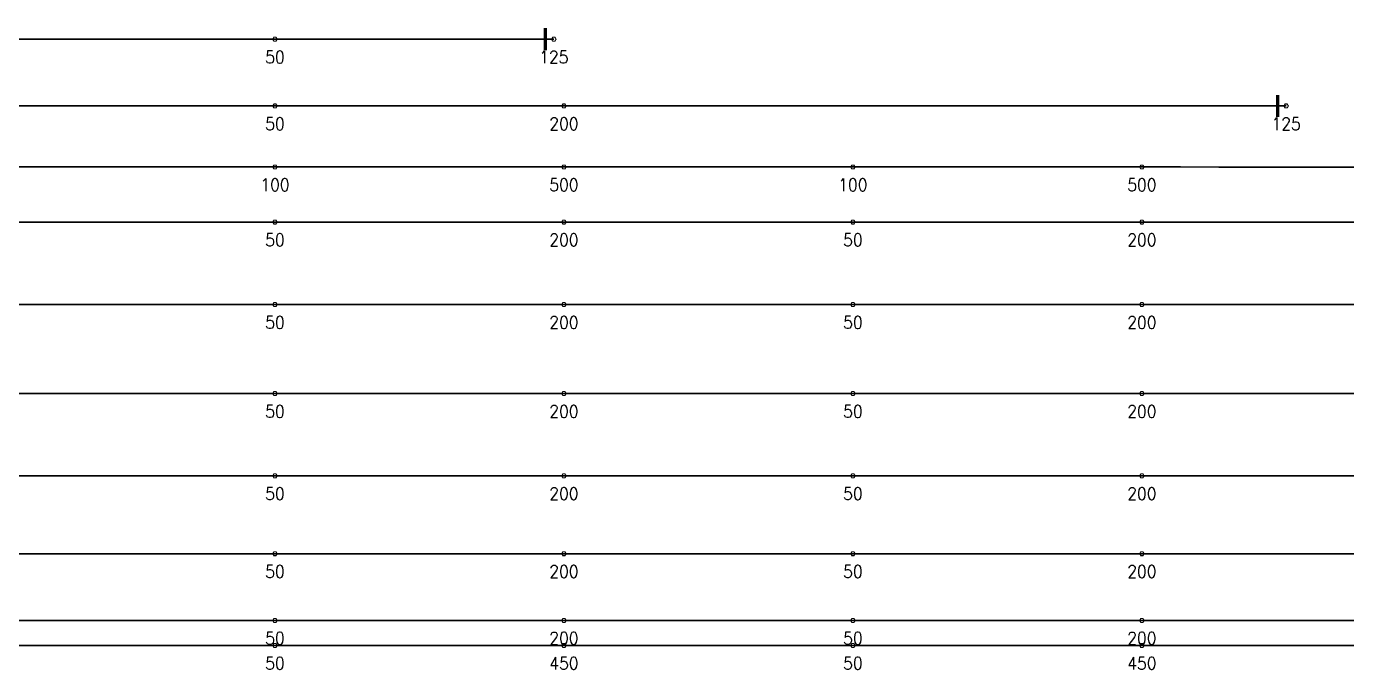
# Model space of a CAD drawing. Header units: millimetres. Extents: x 128150 to 589785, y -24154 to 43820.
# Drawn here: x 403777 to 427534, y 29217 to 40780 of the extents above; entities that cross this region are included whole.
import ezdxf

# ---------------------------------------------------------------- set-up
doc = ezdxf.new("R2010")
doc.units = ezdxf.units.MM
doc.layers.add('Current_plane_Column', color=7, linetype='Continuous', true_color=0x4b00ff)
doc.layers.add('NDC_S-TENDON', color=6, linetype='Continuous', lineweight=35)
doc.layers.add('NDC_S_ANNO', color=7, linetype='Continuous', lineweight=20)
doc.styles.get("Standard").update_dxf_attribs({"font": 'arial.ttf'})

# ---------------------------------------------------------------- blocks, each defined once
blk = doc.blocks.new('TDX')
at = {"layer": 'NDC_S-TENDON', "linetype": 'Continuous', "elevation": 63}
for points in [[(30518, 30850, 60, 60, 0), (30518, 31250, 60, 60, 0)], [(43695, 29650, 60, 60, 0), (43695, 30050, 60, 60, 0)]]:
    blk.add_lwpolyline(points, format="xyseb", dxfattribs=at)
at = {"layer": 'NDC_S-TENDON', "linetype": 'Continuous'}
for points, elevation in [([(25690, 31050, 20, 20, 0), (25670, 31085, 20, 20, 0), (25630, 31085, 20, 20, 0), (25610, 31050, 20, 20, 0), (25630, 31015, 20, 20, 0), (25670, 31015, 20, 20, 0)], 22), ([(25690, 31050, 20, 20, 0), (25670, 31085, 20, 20, 0), (25630, 31085, 20, 20, 0), (25610, 31050, 20, 20, 0), (25630, 31015, 20, 20, 0), (25670, 31015, 20, 20, 0)], 22), ([(30708, 31050, 20, 20, 0), (30688, 31085, 20, 20, 0), (30648, 31085, 20, 20, 0), (30628, 31050, 20, 20, 0), (30648, 31015, 20, 20, 0), (30688, 31015, 20, 20, 0)], 64), ([(30708, 31050, 20, 20, 0), (30688, 31085, 20, 20, 0), (30648, 31085, 20, 20, 0), (30628, 31050, 20, 20, 0), (30648, 31015, 20, 20, 0), (30688, 31015, 20, 20, 0)], 64), ([(25690, 29850, 20, 20, 0), (25670, 29885, 20, 20, 0), (25630, 29885, 20, 20, 0), (25610, 29850, 20, 20, 0), (25630, 29815, 20, 20, 0), (25670, 29815, 20, 20, 0)], 22), ([(25690, 29850, 20, 20, 0), (25670, 29885, 20, 20, 0), (25630, 29885, 20, 20, 0), (25610, 29850, 20, 20, 0), (25630, 29815, 20, 20, 0), (25670, 29815, 20, 20, 0)], 22), ([(30890, 29850, 20, 20, 0), (30870, 29885, 20, 20, 0), (30830, 29885, 20, 20, 0), (30810, 29850, 20, 20, 0), (30830, 29815, 20, 20, 0), (30870, 29815, 20, 20, 0)], 172), ([(30890, 29850, 20, 20, 0), (30870, 29885, 20, 20, 0), (30830, 29885, 20, 20, 0), (30810, 29850, 20, 20, 0), (30830, 29815, 20, 20, 0), (30870, 29815, 20, 20, 0)], 172), ([(30890, 29850, 20, 20, 0), (30870, 29885, 20, 20, 0), (30830, 29885, 20, 20, 0), (30810, 29850, 20, 20, 0), (30830, 29815, 20, 20, 0), (30870, 29815, 20, 20, 0)], 172), ([(30890, 29850, 20, 20, 0), (30870, 29885, 20, 20, 0), (30830, 29885, 20, 20, 0), (30810, 29850, 20, 20, 0), (30830, 29815, 20, 20, 0), (30870, 29815, 20, 20, 0)], 172), ([(43885, 29850, 20, 20, 0), (43865, 29885, 20, 20, 0), (43825, 29885, 20, 20, 0), (43805, 29850, 20, 20, 0), (43825, 29815, 20, 20, 0), (43865, 29815, 20, 20, 0)], 64), ([(43885, 29850, 20, 20, 0), (43865, 29885, 20, 20, 0), (43825, 29885, 20, 20, 0), (43805, 29850, 20, 20, 0), (43825, 29815, 20, 20, 0), (43865, 29815, 20, 20, 0)], 64), ([(25690, 28753, 20, 20, 0), (25670, 28787, 20, 20, 0), (25630, 28787, 20, 20, 0), (25610, 28753, 20, 20, 0), (25630, 28718, 20, 20, 0), (25670, 28718, 20, 20, 0)], 2500), ([(25690, 28753, 20, 20, 0), (25670, 28787, 20, 20, 0), (25630, 28787, 20, 20, 0), (25610, 28753, 20, 20, 0), (25630, 28718, 20, 20, 0), (25670, 28718, 20, 20, 0)], 2500), ([(30890, 28753, 20, 20, 0), (30870, 28787, 20, 20, 0), (30830, 28787, 20, 20, 0), (30810, 28753, 20, 20, 0), (30830, 28718, 20, 20, 0), (30870, 28718, 20, 20, 0)], 2900), ([(30890, 28753, 20, 20, 0), (30870, 28787, 20, 20, 0), (30830, 28787, 20, 20, 0), (30810, 28753, 20, 20, 0), (30830, 28718, 20, 20, 0), (30870, 28718, 20, 20, 0)], 2900), ([(30890, 28753, 20, 20, 0), (30870, 28787, 20, 20, 0), (30830, 28787, 20, 20, 0), (30810, 28753, 20, 20, 0), (30830, 28718, 20, 20, 0), (30870, 28718, 20, 20, 0)], 2900), ([(30890, 28753, 20, 20, 0), (30870, 28787, 20, 20, 0), (30830, 28787, 20, 20, 0), (30810, 28753, 20, 20, 0), (30830, 28718, 20, 20, 0), (30870, 28718, 20, 20, 0)], 2900), ([(36090, 28753, 20, 20, 0), (36070, 28787, 20, 20, 0), (36030, 28787, 20, 20, 0), (36010, 28753, 20, 20, 0), (36030, 28718, 20, 20, 0), (36070, 28718, 20, 20, 0)], 2500), ([(36090, 28753, 20, 20, 0), (36070, 28787, 20, 20, 0), (36030, 28787, 20, 20, 0), (36010, 28753, 20, 20, 0), (36030, 28718, 20, 20, 0), (36070, 28718, 20, 20, 0)], 2500), ([(41290, 28753, 20, 20, 0), (41270, 28787, 20, 20, 0), (41230, 28787, 20, 20, 0), (41210, 28753, 20, 20, 0), (41230, 28718, 20, 20, 0), (41270, 28718, 20, 20, 0)], 2900), ([(41290, 28753, 20, 20, 0), (41270, 28787, 20, 20, 0), (41230, 28787, 20, 20, 0), (41210, 28753, 20, 20, 0), (41230, 28718, 20, 20, 0), (41270, 28718, 20, 20, 0)], 2900), ([(41290, 28753, 20, 20, 0), (41270, 28787, 20, 20, 0), (41230, 28787, 20, 20, 0), (41210, 28753, 20, 20, 0), (41230, 28718, 20, 20, 0), (41270, 28718, 20, 20, 0)], 2900), ([(41290, 28753, 20, 20, 0), (41270, 28787, 20, 20, 0), (41230, 28787, 20, 20, 0), (41210, 28753, 20, 20, 0), (41230, 28718, 20, 20, 0), (41270, 28718, 20, 20, 0)], 2900), ([(25690, 27762, 20, 20, 0), (25670, 27797, 20, 20, 0), (25630, 27797, 20, 20, 0), (25610, 27762, 20, 20, 0), (25630, 27728, 20, 20, 0), (25670, 27728, 20, 20, 0)], 2800), ([(25690, 27762, 20, 20, 0), (25670, 27797, 20, 20, 0), (25630, 27797, 20, 20, 0), (25610, 27762, 20, 20, 0), (25630, 27728, 20, 20, 0), (25670, 27728, 20, 20, 0)], 2800), ([(30890, 27762, 20, 20, 0), (30870, 27797, 20, 20, 0), (30830, 27797, 20, 20, 0), (30810, 27762, 20, 20, 0), (30830, 27728, 20, 20, 0), (30870, 27728, 20, 20, 0)], 2950), ([(30890, 27762, 20, 20, 0), (30870, 27797, 20, 20, 0), (30830, 27797, 20, 20, 0), (30810, 27762, 20, 20, 0), (30830, 27728, 20, 20, 0), (30870, 27728, 20, 20, 0)], 2950), ([(30890, 27762, 20, 20, 0), (30870, 27797, 20, 20, 0), (30830, 27797, 20, 20, 0), (30810, 27762, 20, 20, 0), (30830, 27728, 20, 20, 0), (30870, 27728, 20, 20, 0)], 2950), ([(30890, 27762, 20, 20, 0), (30870, 27797, 20, 20, 0), (30830, 27797, 20, 20, 0), (30810, 27762, 20, 20, 0), (30830, 27728, 20, 20, 0), (30870, 27728, 20, 20, 0)], 2950), ([(36090, 27762, 20, 20, 0), (36070, 27797, 20, 20, 0), (36030, 27797, 20, 20, 0), (36010, 27762, 20, 20, 0), (36030, 27728, 20, 20, 0), (36070, 27728, 20, 20, 0)], 2800), ([(36090, 27762, 20, 20, 0), (36070, 27797, 20, 20, 0), (36030, 27797, 20, 20, 0), (36010, 27762, 20, 20, 0), (36030, 27728, 20, 20, 0), (36070, 27728, 20, 20, 0)], 2800), ([(41290, 27762, 20, 20, 0), (41270, 27797, 20, 20, 0), (41230, 27797, 20, 20, 0), (41210, 27762, 20, 20, 0), (41230, 27728, 20, 20, 0), (41270, 27728, 20, 20, 0)], 2950), ([(41290, 27762, 20, 20, 0), (41270, 27797, 20, 20, 0), (41230, 27797, 20, 20, 0), (41210, 27762, 20, 20, 0), (41230, 27728, 20, 20, 0), (41270, 27728, 20, 20, 0)], 2950), ([(41290, 27762, 20, 20, 0), (41270, 27797, 20, 20, 0), (41230, 27797, 20, 20, 0), (41210, 27762, 20, 20, 0), (41230, 27728, 20, 20, 0), (41270, 27728, 20, 20, 0)], 2950), ([(41290, 27762, 20, 20, 0), (41270, 27797, 20, 20, 0), (41230, 27797, 20, 20, 0), (41210, 27762, 20, 20, 0), (41230, 27728, 20, 20, 0), (41270, 27728, 20, 20, 0)], 2950), ([(25690, 26280, 20, 20, 0), (25670, 26315, 20, 20, 0), (25630, 26315, 20, 20, 0), (25610, 26280, 20, 20, 0), (25630, 26245, 20, 20, 0), (25670, 26245, 20, 20, 0)], 2800), ([(25690, 26280, 20, 20, 0), (25670, 26315, 20, 20, 0), (25630, 26315, 20, 20, 0), (25610, 26280, 20, 20, 0), (25630, 26245, 20, 20, 0), (25670, 26245, 20, 20, 0)], 2800), ([(30890, 26280, 20, 20, 0), (30870, 26315, 20, 20, 0), (30830, 26315, 20, 20, 0), (30810, 26280, 20, 20, 0), (30830, 26245, 20, 20, 0), (30870, 26245, 20, 20, 0)], 2950), ([(30890, 26280, 20, 20, 0), (30870, 26315, 20, 20, 0), (30830, 26315, 20, 20, 0), (30810, 26280, 20, 20, 0), (30830, 26245, 20, 20, 0), (30870, 26245, 20, 20, 0)], 2950), ([(30890, 26280, 20, 20, 0), (30870, 26315, 20, 20, 0), (30830, 26315, 20, 20, 0), (30810, 26280, 20, 20, 0), (30830, 26245, 20, 20, 0), (30870, 26245, 20, 20, 0)], 2950), ([(30890, 26280, 20, 20, 0), (30870, 26315, 20, 20, 0), (30830, 26315, 20, 20, 0), (30810, 26280, 20, 20, 0), (30830, 26245, 20, 20, 0), (30870, 26245, 20, 20, 0)], 2950), ([(36090, 26280, 20, 20, 0), (36070, 26315, 20, 20, 0), (36030, 26315, 20, 20, 0), (36010, 26280, 20, 20, 0), (36030, 26245, 20, 20, 0), (36070, 26245, 20, 20, 0)], 2800), ([(36090, 26280, 20, 20, 0), (36070, 26315, 20, 20, 0), (36030, 26315, 20, 20, 0), (36010, 26280, 20, 20, 0), (36030, 26245, 20, 20, 0), (36070, 26245, 20, 20, 0)], 2800), ([(41290, 26280, 20, 20, 0), (41270, 26315, 20, 20, 0), (41230, 26315, 20, 20, 0), (41210, 26280, 20, 20, 0), (41230, 26245, 20, 20, 0), (41270, 26245, 20, 20, 0)], 2950), ([(41290, 26280, 20, 20, 0), (41270, 26315, 20, 20, 0), (41230, 26315, 20, 20, 0), (41210, 26280, 20, 20, 0), (41230, 26245, 20, 20, 0), (41270, 26245, 20, 20, 0)], 2950), ([(41290, 26280, 20, 20, 0), (41270, 26315, 20, 20, 0), (41230, 26315, 20, 20, 0), (41210, 26280, 20, 20, 0), (41230, 26245, 20, 20, 0), (41270, 26245, 20, 20, 0)], 2950), ([(41290, 26280, 20, 20, 0), (41270, 26315, 20, 20, 0), (41230, 26315, 20, 20, 0), (41210, 26280, 20, 20, 0), (41230, 26245, 20, 20, 0), (41270, 26245, 20, 20, 0)], 2950), ([(25690, 24680, 20, 20, 0), (25670, 24715, 20, 20, 0), (25630, 24715, 20, 20, 0), (25610, 24680, 20, 20, 0), (25630, 24645, 20, 20, 0), (25670, 24645, 20, 20, 0)], 2800), ([(25690, 24680, 20, 20, 0), (25670, 24715, 20, 20, 0), (25630, 24715, 20, 20, 0), (25610, 24680, 20, 20, 0), (25630, 24645, 20, 20, 0), (25670, 24645, 20, 20, 0)], 2800), ([(30890, 24680, 20, 20, 0), (30870, 24715, 20, 20, 0), (30830, 24715, 20, 20, 0), (30810, 24680, 20, 20, 0), (30830, 24645, 20, 20, 0), (30870, 24645, 20, 20, 0)], 2950), ([(30890, 24680, 20, 20, 0), (30870, 24715, 20, 20, 0), (30830, 24715, 20, 20, 0), (30810, 24680, 20, 20, 0), (30830, 24645, 20, 20, 0), (30870, 24645, 20, 20, 0)], 2950), ([(30890, 24680, 20, 20, 0), (30870, 24715, 20, 20, 0), (30830, 24715, 20, 20, 0), (30810, 24680, 20, 20, 0), (30830, 24645, 20, 20, 0), (30870, 24645, 20, 20, 0)], 2950), ([(30890, 24680, 20, 20, 0), (30870, 24715, 20, 20, 0), (30830, 24715, 20, 20, 0), (30810, 24680, 20, 20, 0), (30830, 24645, 20, 20, 0), (30870, 24645, 20, 20, 0)], 2950), ([(36090, 24680, 20, 20, 0), (36070, 24715, 20, 20, 0), (36030, 24715, 20, 20, 0), (36010, 24680, 20, 20, 0), (36030, 24645, 20, 20, 0), (36070, 24645, 20, 20, 0)], 2800), ([(36090, 24680, 20, 20, 0), (36070, 24715, 20, 20, 0), (36030, 24715, 20, 20, 0), (36010, 24680, 20, 20, 0), (36030, 24645, 20, 20, 0), (36070, 24645, 20, 20, 0)], 2800), ([(41290, 24680, 20, 20, 0), (41270, 24715, 20, 20, 0), (41230, 24715, 20, 20, 0), (41210, 24680, 20, 20, 0), (41230, 24645, 20, 20, 0), (41270, 24645, 20, 20, 0)], 2950), ([(41290, 24680, 20, 20, 0), (41270, 24715, 20, 20, 0), (41230, 24715, 20, 20, 0), (41210, 24680, 20, 20, 0), (41230, 24645, 20, 20, 0), (41270, 24645, 20, 20, 0)], 2950), ([(41290, 24680, 20, 20, 0), (41270, 24715, 20, 20, 0), (41230, 24715, 20, 20, 0), (41210, 24680, 20, 20, 0), (41230, 24645, 20, 20, 0), (41270, 24645, 20, 20, 0)], 2950), ([(41290, 24680, 20, 20, 0), (41270, 24715, 20, 20, 0), (41230, 24715, 20, 20, 0), (41210, 24680, 20, 20, 0), (41230, 24645, 20, 20, 0), (41270, 24645, 20, 20, 0)], 2950), ([(25690, 23200, 20, 20, 0), (25670, 23235, 20, 20, 0), (25630, 23235, 20, 20, 0), (25610, 23200, 20, 20, 0), (25630, 23165, 20, 20, 0), (25670, 23165, 20, 20, 0)], 2800), ([(25690, 23200, 20, 20, 0), (25670, 23235, 20, 20, 0), (25630, 23235, 20, 20, 0), (25610, 23200, 20, 20, 0), (25630, 23165, 20, 20, 0), (25670, 23165, 20, 20, 0)], 2800), ([(30890, 23200, 20, 20, 0), (30870, 23235, 20, 20, 0), (30830, 23235, 20, 20, 0), (30810, 23200, 20, 20, 0), (30830, 23165, 20, 20, 0), (30870, 23165, 20, 20, 0)], 2950), ([(30890, 23200, 20, 20, 0), (30870, 23235, 20, 20, 0), (30830, 23235, 20, 20, 0), (30810, 23200, 20, 20, 0), (30830, 23165, 20, 20, 0), (30870, 23165, 20, 20, 0)], 2950), ([(30890, 23200, 20, 20, 0), (30870, 23235, 20, 20, 0), (30830, 23235, 20, 20, 0), (30810, 23200, 20, 20, 0), (30830, 23165, 20, 20, 0), (30870, 23165, 20, 20, 0)], 2950), ([(30890, 23200, 20, 20, 0), (30870, 23235, 20, 20, 0), (30830, 23235, 20, 20, 0), (30810, 23200, 20, 20, 0), (30830, 23165, 20, 20, 0), (30870, 23165, 20, 20, 0)], 2950), ([(36090, 23200, 20, 20, 0), (36070, 23235, 20, 20, 0), (36030, 23235, 20, 20, 0), (36010, 23200, 20, 20, 0), (36030, 23165, 20, 20, 0), (36070, 23165, 20, 20, 0)], 2800), ([(36090, 23200, 20, 20, 0), (36070, 23235, 20, 20, 0), (36030, 23235, 20, 20, 0), (36010, 23200, 20, 20, 0), (36030, 23165, 20, 20, 0), (36070, 23165, 20, 20, 0)], 2800), ([(41290, 23200, 20, 20, 0), (41270, 23235, 20, 20, 0), (41230, 23235, 20, 20, 0), (41210, 23200, 20, 20, 0), (41230, 23165, 20, 20, 0), (41270, 23165, 20, 20, 0)], 2950), ([(41290, 23200, 20, 20, 0), (41270, 23235, 20, 20, 0), (41230, 23235, 20, 20, 0), (41210, 23200, 20, 20, 0), (41230, 23165, 20, 20, 0), (41270, 23165, 20, 20, 0)], 2950), ([(41290, 23200, 20, 20, 0), (41270, 23235, 20, 20, 0), (41230, 23235, 20, 20, 0), (41210, 23200, 20, 20, 0), (41230, 23165, 20, 20, 0), (41270, 23165, 20, 20, 0)], 2950), ([(41290, 23200, 20, 20, 0), (41270, 23235, 20, 20, 0), (41230, 23235, 20, 20, 0), (41210, 23200, 20, 20, 0), (41230, 23165, 20, 20, 0), (41270, 23165, 20, 20, 0)], 2950), ([(25690, 21800, 20, 20, 0), (25670, 21835, 20, 20, 0), (25630, 21835, 20, 20, 0), (25610, 21800, 20, 20, 0), (25630, 21765, 20, 20, 0), (25670, 21765, 20, 20, 0)], 2800), ([(25690, 21800, 20, 20, 0), (25670, 21835, 20, 20, 0), (25630, 21835, 20, 20, 0), (25610, 21800, 20, 20, 0), (25630, 21765, 20, 20, 0), (25670, 21765, 20, 20, 0)], 2800), ([(30890, 21800, 20, 20, 0), (30870, 21835, 20, 20, 0), (30830, 21835, 20, 20, 0), (30810, 21800, 20, 20, 0), (30830, 21765, 20, 20, 0), (30870, 21765, 20, 20, 0)], 2950), ([(30890, 21800, 20, 20, 0), (30870, 21835, 20, 20, 0), (30830, 21835, 20, 20, 0), (30810, 21800, 20, 20, 0), (30830, 21765, 20, 20, 0), (30870, 21765, 20, 20, 0)], 2950), ([(30890, 21800, 20, 20, 0), (30870, 21835, 20, 20, 0), (30830, 21835, 20, 20, 0), (30810, 21800, 20, 20, 0), (30830, 21765, 20, 20, 0), (30870, 21765, 20, 20, 0)], 2950), ([(30890, 21800, 20, 20, 0), (30870, 21835, 20, 20, 0), (30830, 21835, 20, 20, 0), (30810, 21800, 20, 20, 0), (30830, 21765, 20, 20, 0), (30870, 21765, 20, 20, 0)], 2950), ([(36090, 21800, 20, 20, 0), (36070, 21835, 20, 20, 0), (36030, 21835, 20, 20, 0), (36010, 21800, 20, 20, 0), (36030, 21765, 20, 20, 0), (36070, 21765, 20, 20, 0)], 2800), ([(36090, 21800, 20, 20, 0), (36070, 21835, 20, 20, 0), (36030, 21835, 20, 20, 0), (36010, 21800, 20, 20, 0), (36030, 21765, 20, 20, 0), (36070, 21765, 20, 20, 0)], 2800), ([(41290, 21800, 20, 20, 0), (41270, 21835, 20, 20, 0), (41230, 21835, 20, 20, 0), (41210, 21800, 20, 20, 0), (41230, 21765, 20, 20, 0), (41270, 21765, 20, 20, 0)], 2950), ([(41290, 21800, 20, 20, 0), (41270, 21835, 20, 20, 0), (41230, 21835, 20, 20, 0), (41210, 21800, 20, 20, 0), (41230, 21765, 20, 20, 0), (41270, 21765, 20, 20, 0)], 2950), ([(41290, 21800, 20, 20, 0), (41270, 21835, 20, 20, 0), (41230, 21835, 20, 20, 0), (41210, 21800, 20, 20, 0), (41230, 21765, 20, 20, 0), (41270, 21765, 20, 20, 0)], 2950), ([(41290, 21800, 20, 20, 0), (41270, 21835, 20, 20, 0), (41230, 21835, 20, 20, 0), (41210, 21800, 20, 20, 0), (41230, 21765, 20, 20, 0), (41270, 21765, 20, 20, 0)], 2950), ([(25690, 20600, 20, 20, 0), (25670, 20635, 20, 20, 0), (25630, 20635, 20, 20, 0), (25610, 20600, 20, 20, 0), (25630, 20565, 20, 20, 0), (25670, 20565, 20, 20, 0)], 2800), ([(25690, 20600, 20, 20, 0), (25670, 20635, 20, 20, 0), (25630, 20635, 20, 20, 0), (25610, 20600, 20, 20, 0), (25630, 20565, 20, 20, 0), (25670, 20565, 20, 20, 0)], 2800), ([(30890, 20600, 20, 20, 0), (30870, 20635, 20, 20, 0), (30830, 20635, 20, 20, 0), (30810, 20600, 20, 20, 0), (30830, 20565, 20, 20, 0), (30870, 20565, 20, 20, 0)], 2950), ([(30890, 20600, 20, 20, 0), (30870, 20635, 20, 20, 0), (30830, 20635, 20, 20, 0), (30810, 20600, 20, 20, 0), (30830, 20565, 20, 20, 0), (30870, 20565, 20, 20, 0)], 2950), ([(30890, 20600, 20, 20, 0), (30870, 20635, 20, 20, 0), (30830, 20635, 20, 20, 0), (30810, 20600, 20, 20, 0), (30830, 20565, 20, 20, 0), (30870, 20565, 20, 20, 0)], 2950), ([(30890, 20600, 20, 20, 0), (30870, 20635, 20, 20, 0), (30830, 20635, 20, 20, 0), (30810, 20600, 20, 20, 0), (30830, 20565, 20, 20, 0), (30870, 20565, 20, 20, 0)], 2950), ([(36090, 20600, 20, 20, 0), (36070, 20635, 20, 20, 0), (36030, 20635, 20, 20, 0), (36010, 20600, 20, 20, 0), (36030, 20565, 20, 20, 0), (36070, 20565, 20, 20, 0)], 2800), ([(36090, 20600, 20, 20, 0), (36070, 20635, 20, 20, 0), (36030, 20635, 20, 20, 0), (36010, 20600, 20, 20, 0), (36030, 20565, 20, 20, 0), (36070, 20565, 20, 20, 0)], 2800), ([(41290, 20600, 20, 20, 0), (41270, 20635, 20, 20, 0), (41230, 20635, 20, 20, 0), (41210, 20600, 20, 20, 0), (41230, 20565, 20, 20, 0), (41270, 20565, 20, 20, 0)], 2950), ([(41290, 20600, 20, 20, 0), (41270, 20635, 20, 20, 0), (41230, 20635, 20, 20, 0), (41210, 20600, 20, 20, 0), (41230, 20565, 20, 20, 0), (41270, 20565, 20, 20, 0)], 2950), ([(41290, 20600, 20, 20, 0), (41270, 20635, 20, 20, 0), (41230, 20635, 20, 20, 0), (41210, 20600, 20, 20, 0), (41230, 20565, 20, 20, 0), (41270, 20565, 20, 20, 0)], 2950), ([(41290, 20600, 20, 20, 0), (41270, 20635, 20, 20, 0), (41230, 20635, 20, 20, 0), (41210, 20600, 20, 20, 0), (41230, 20565, 20, 20, 0), (41270, 20565, 20, 20, 0)], 2950), ([(25690, 20150, 20, 20, 0), (25670, 20185, 20, 20, 0), (25630, 20185, 20, 20, 0), (25610, 20150, 20, 20, 0), (25630, 20115, 20, 20, 0), (25670, 20115, 20, 20, 0)], 2550), ([(25690, 20150, 20, 20, 0), (25670, 20185, 20, 20, 0), (25630, 20185, 20, 20, 0), (25610, 20150, 20, 20, 0), (25630, 20115, 20, 20, 0), (25670, 20115, 20, 20, 0)], 2550), ([(30890, 20150, 20, 20, 0), (30870, 20185, 20, 20, 0), (30830, 20185, 20, 20, 0), (30810, 20150, 20, 20, 0), (30830, 20115, 20, 20, 0), (30870, 20115, 20, 20, 0)], 2950), ([(30890, 20150, 20, 20, 0), (30870, 20185, 20, 20, 0), (30830, 20185, 20, 20, 0), (30810, 20150, 20, 20, 0), (30830, 20115, 20, 20, 0), (30870, 20115, 20, 20, 0)], 2950), ([(30890, 20150, 20, 20, 0), (30870, 20185, 20, 20, 0), (30830, 20185, 20, 20, 0), (30810, 20150, 20, 20, 0), (30830, 20115, 20, 20, 0), (30870, 20115, 20, 20, 0)], 2950), ([(30890, 20150, 20, 20, 0), (30870, 20185, 20, 20, 0), (30830, 20185, 20, 20, 0), (30810, 20150, 20, 20, 0), (30830, 20115, 20, 20, 0), (30870, 20115, 20, 20, 0)], 2950), ([(36090, 20150, 20, 20, 0), (36070, 20185, 20, 20, 0), (36030, 20185, 20, 20, 0), (36010, 20150, 20, 20, 0), (36030, 20115, 20, 20, 0), (36070, 20115, 20, 20, 0)], 2550), ([(36090, 20150, 20, 20, 0), (36070, 20185, 20, 20, 0), (36030, 20185, 20, 20, 0), (36010, 20150, 20, 20, 0), (36030, 20115, 20, 20, 0), (36070, 20115, 20, 20, 0)], 2550), ([(41290, 20150, 20, 20, 0), (41270, 20185, 20, 20, 0), (41230, 20185, 20, 20, 0), (41210, 20150, 20, 20, 0), (41230, 20115, 20, 20, 0), (41270, 20115, 20, 20, 0)], 2950), ([(41290, 20150, 20, 20, 0), (41270, 20185, 20, 20, 0), (41230, 20185, 20, 20, 0), (41210, 20150, 20, 20, 0), (41230, 20115, 20, 20, 0), (41270, 20115, 20, 20, 0)], 2950), ([(41290, 20150, 20, 20, 0), (41270, 20185, 20, 20, 0), (41230, 20185, 20, 20, 0), (41210, 20150, 20, 20, 0), (41230, 20115, 20, 20, 0), (41270, 20115, 20, 20, 0)], 2950), ([(41290, 20150, 20, 20, 0), (41270, 20185, 20, 20, 0), (41230, 20185, 20, 20, 0), (41210, 20150, 20, 20, 0), (41230, 20115, 20, 20, 0), (41270, 20115, 20, 20, 0)], 2950)]:
    blk.add_lwpolyline(points, format="xyseb", close=True, dxfattribs=dict(at, elevation=elevation))
for points in [[(-1962, 31050, -10145), (622, 31050, 60), (1424, 31050, 50), (2226, 31050, 34), (3128, 31050, 14), (4031, 31050, 0), (4933, 31050, -8), (5835, 31050, -11), (6737, 31050, -8), (7640, 31050, 0), (8542, 31050, 14), (9444, 31050, 34), (10246, 31050, 50), (11048, 31050, 60), (30668, 31050, 63)], [(-2200, 29850, -9939), (622, 29850, 60), (1424, 29850, 50), (2226, 29850, 34), (3128, 29850, 14), (4031, 29850, 0), (4933, 29850, -8), (5835, 29850, -11), (6737, 29850, -8), (7640, 29850, 0), (8542, 29850, 14), (9444, 29850, 34), (10246, 29850, 50), (11048, 29850, 60), (43845, 29850, 63)], [(20450, 28753, 2900), (21143, 28753, 2882), (21837, 28753, 2829), (22530, 28753, 2740), (23570, 28753, 2607), (24610, 28753, 2527), (25650, 28753, 2500), (26690, 28753, 2527), (27730, 28753, 2607), (28770, 28753, 2740), (29463, 28753, 2829), (30157, 28753, 2882), (30850, 28753, 2900)], [(30850, 28753, 2900), (31543, 28753, 2882), (32237, 28753, 2829), (32930, 28753, 2740), (33710, 28753, 2635), (34490, 28753, 2560), (35270, 28753, 2515), (36050, 28753, 2500), (36830, 28753, 2515), (37610, 28753, 2560), (38390, 28753, 2635), (39170, 28753, 2740), (39863, 28753, 2829), (40557, 28753, 2882), (41250, 28753, 2900)], [(41250, 28753, 2900), (41943, 28753, 2882), (42637, 28752, 2829), (43330, 28752, 2740), (44370, 28752, 2607), (45410, 28752, 2527), (46450, 28751, 2500), (47490, 28751, 2527), (48530, 28751, 2607), (49570, 28751, 2740), (50263, 28750, 2829), (50957, 28750, 2882), (51650, 28750, 2900)], [(20450, 27762, 2950), (21143, 27762, 2943), (21837, 27762, 2923), (22530, 27762, 2890), (23570, 27762, 2840), (24610, 27762, 2810), (25650, 27762, 2800), (26690, 27762, 2810), (27730, 27762, 2840), (28770, 27762, 2890), (29463, 27762, 2923), (30157, 27762, 2943), (30850, 27762, 2950)], [(30850, 27762, 2950), (31543, 27762, 2943), (32237, 27762, 2923), (32930, 27762, 2890), (33710, 27762, 2851), (34490, 27762, 2822), (35270, 27762, 2806), (36050, 27762, 2800), (36830, 27762, 2806), (37610, 27762, 2822), (38390, 27762, 2851), (39170, 27762, 2890), (39863, 27762, 2923), (40557, 27762, 2943), (41250, 27762, 2950)], [(41250, 27762, 2950), (41943, 27762, 2943), (42637, 27762, 2923), (43330, 27762, 2890), (44370, 27761, 2840), (45410, 27761, 2810), (46450, 27761, 2800), (47490, 27761, 2810), (48530, 27760, 2840), (49570, 27760, 2890), (50263, 27760, 2923), (50957, 27760, 2943), (51650, 27760, 2950)], [(20450, 26280, 2950), (21143, 26280, 2943), (21837, 26280, 2923), (22530, 26280, 2890), (23570, 26280, 2840), (24610, 26280, 2810), (25650, 26280, 2800), (26690, 26280, 2810), (27730, 26280, 2840), (28770, 26280, 2890), (29463, 26280, 2923), (30157, 26280, 2943), (30850, 26280, 2950)], [(30850, 26280, 2950), (31543, 26280, 2943), (32237, 26280, 2923), (32930, 26280, 2890), (33710, 26280, 2851), (34490, 26280, 2822), (35270, 26280, 2806), (36050, 26280, 2800), (36830, 26280, 2806), (37610, 26280, 2822), (38390, 26280, 2851), (39170, 26280, 2890), (39863, 26280, 2923), (40557, 26280, 2943), (41250, 26280, 2950)], [(41250, 26280, 2950), (41943, 26280, 2943), (42637, 26280, 2923), (43330, 26280, 2890), (44110, 26280, 2851), (44890, 26280, 2822), (45670, 26280, 2806), (46450, 26280, 2800), (47230, 26280, 2806), (48010, 26280, 2822), (48790, 26280, 2851), (49570, 26280, 2890), (50263, 26280, 2923), (50957, 26280, 2943), (51650, 26280, 2950)], [(20450, 24680, 2950), (21143, 24680, 2943), (21837, 24680, 2923), (22530, 24680, 2890), (23570, 24680, 2840), (24610, 24680, 2810), (25650, 24680, 2800), (26690, 24680, 2810), (27730, 24680, 2840), (28770, 24680, 2890), (29463, 24680, 2923), (30157, 24680, 2943), (30850, 24680, 2950)], [(30850, 24680, 2950), (31543, 24680, 2943), (32237, 24680, 2923), (32930, 24680, 2890), (33710, 24680, 2851), (34490, 24680, 2822), (35270, 24680, 2806), (36050, 24680, 2800), (36830, 24680, 2806), (37610, 24680, 2822), (38390, 24680, 2851), (39170, 24680, 2890), (39863, 24680, 2923), (40557, 24680, 2943), (41250, 24680, 2950)], [(41250, 24680, 2950), (41943, 24680, 2943), (42637, 24680, 2923), (43330, 24680, 2890), (44110, 24680, 2851), (44890, 24680, 2822), (45670, 24680, 2806), (46450, 24680, 2800), (47230, 24680, 2806), (48010, 24680, 2822), (48790, 24680, 2851), (49570, 24680, 2890), (50263, 24680, 2923), (50957, 24680, 2943), (51650, 24680, 2950)], [(20450, 23200, 2950), (21143, 23200, 2943), (21837, 23200, 2923), (22530, 23200, 2890), (23570, 23200, 2840), (24610, 23200, 2810), (25650, 23200, 2800), (26690, 23200, 2810), (27730, 23200, 2840), (28770, 23200, 2890), (29463, 23200, 2923), (30157, 23200, 2943), (30850, 23200, 2950)], [(30850, 23200, 2950), (31543, 23200, 2943), (32237, 23200, 2923), (32930, 23200, 2890), (33710, 23200, 2851), (34490, 23200, 2822), (35270, 23200, 2806), (36050, 23200, 2800), (36830, 23200, 2806), (37610, 23200, 2822), (38390, 23200, 2851), (39170, 23200, 2890), (39863, 23200, 2923), (40557, 23200, 2943), (41250, 23200, 2950)], [(41250, 23200, 2950), (41943, 23200, 2943), (42637, 23200, 2923), (43330, 23200, 2890), (44110, 23200, 2851), (44890, 23200, 2822), (45670, 23200, 2806), (46450, 23200, 2800), (47230, 23200, 2806), (48010, 23200, 2822), (48790, 23200, 2851), (49570, 23200, 2890), (50263, 23200, 2923), (50957, 23200, 2943), (51650, 23200, 2950)], [(20450, 21800, 2950), (21143, 21800, 2943), (21837, 21800, 2923), (22530, 21800, 2890), (23570, 21800, 2840), (24610, 21800, 2810), (25650, 21800, 2800), (26690, 21800, 2810), (27730, 21800, 2840), (28770, 21800, 2890), (29463, 21800, 2923), (30157, 21800, 2943), (30850, 21800, 2950)], [(30850, 21800, 2950), (31543, 21800, 2943), (32237, 21800, 2923), (32930, 21800, 2890), (33710, 21800, 2851), (34490, 21800, 2822), (35270, 21800, 2806), (36050, 21800, 2800), (36830, 21800, 2806), (37610, 21800, 2822), (38390, 21800, 2851), (39170, 21800, 2890), (39863, 21800, 2923), (40557, 21800, 2943), (41250, 21800, 2950)], [(41250, 21800, 2950), (41943, 21800, 2943), (42637, 21800, 2923), (43330, 21800, 2890), (44110, 21800, 2851), (44890, 21800, 2822), (45670, 21800, 2806), (46450, 21800, 2800), (47230, 21800, 2806), (48010, 21800, 2822), (48790, 21800, 2851), (49570, 21800, 2890), (50263, 21800, 2923), (50957, 21800, 2943), (51650, 21800, 2950)], [(20450, 20600, 2950), (21143, 20600, 2943), (21837, 20600, 2923), (22530, 20600, 2890), (23570, 20600, 2840), (24610, 20600, 2810), (25650, 20600, 2800), (26690, 20600, 2810), (27730, 20600, 2840), (28770, 20600, 2890), (29463, 20600, 2923), (30157, 20600, 2943), (30850, 20600, 2950)], [(30850, 20600, 2950), (31543, 20600, 2943), (32237, 20600, 2923), (32930, 20600, 2890), (33710, 20600, 2851), (34490, 20600, 2822), (35270, 20600, 2806), (36050, 20600, 2800), (36830, 20600, 2806), (37610, 20600, 2822), (38390, 20600, 2851), (39170, 20600, 2890), (39863, 20600, 2923), (40557, 20600, 2943), (41250, 20600, 2950)], [(41250, 20600, 2950), (41943, 20600, 2943), (42637, 20600, 2923), (43330, 20600, 2890), (44110, 20600, 2851), (44890, 20600, 2822), (45670, 20600, 2806), (46450, 20600, 2800), (47230, 20600, 2806), (48010, 20600, 2822), (48790, 20600, 2851), (49570, 20600, 2890), (50263, 20600, 2923), (50957, 20600, 2943), (51650, 20600, 2950)], [(20450, 20150, 2950), (21143, 20150, 2932), (21837, 20150, 2879), (22530, 20150, 2790), (23570, 20150, 2657), (24610, 20150, 2577), (25650, 20150, 2550), (26690, 20150, 2577), (27730, 20150, 2657), (28770, 20150, 2790), (29463, 20150, 2879), (30157, 20150, 2932), (30850, 20150, 2950)], [(30850, 20150, 2950), (31543, 20150, 2932), (32237, 20150, 2879), (32930, 20150, 2790), (33710, 20150, 2685), (34490, 20150, 2610), (35270, 20150, 2565), (36050, 20150, 2550), (36830, 20150, 2565), (37610, 20150, 2610), (38390, 20150, 2685), (39170, 20150, 2790), (39863, 20150, 2879), (40557, 20150, 2932), (41250, 20150, 2950)], [(41250, 20150, 2950), (41943, 20150, 2932), (42637, 20150, 2879), (43330, 20150, 2790), (44110, 20150, 2685), (44890, 20150, 2610), (45670, 20150, 2565), (46450, 20150, 2550), (47230, 20150, 2565), (48010, 20150, 2610), (48790, 20150, 2685), (49570, 20150, 2790), (50263, 20150, 2879), (50957, 20150, 2932), (51650, 20150, 2950)]]:
    blk.add_polyline3d(points, dxfattribs=at)
at = {"layer": 'NDC_S_ANNO', "linetype": 'Continuous', "char_height": 225, "attachment_point": 5, "line_spacing_factor": 0.75}
for s, insert in [('\\FSTANDARD.shx;50', (25650, 30730, 22)), ('\\FSTANDARD.shx;125', (30668, 30730, 63)), ('\\FSTANDARD.shx;50', (25650, 29530, 22)), ('\\FSTANDARD.shx;200', (30850, 29530, 172)), ('\\FSTANDARD.shx;125', (43845, 29530, 63)), ('\\FSTANDARD.shx;100', (25650, 28433, 2500)), ('\\FSTANDARD.shx;500', (30850, 28433, 2900)), ('\\FSTANDARD.shx;100', (36050, 28433, 2500)), ('\\FSTANDARD.shx;50', (25650, 27442, 2800)), ('\\FSTANDARD.shx;200', (30850, 27442, 2950)), ('\\FSTANDARD.shx;50', (36050, 27442, 2800)), ('\\FSTANDARD.shx;50', (25650, 25960, 2800)), ('\\FSTANDARD.shx;200', (30850, 25960, 2950)), ('\\FSTANDARD.shx;50', (36050, 25960, 2800)), ('\\FSTANDARD.shx;200', (41250, 25960, 2950)), ('\\FSTANDARD.shx;50', (25650, 24360, 2800)), ('\\FSTANDARD.shx;200', (30850, 24360, 2950)), ('\\FSTANDARD.shx;50', (36050, 24360, 2800)), ('\\FSTANDARD.shx;200', (41250, 24360, 2950)), ('\\FSTANDARD.shx;50', (25650, 22880, 2800)), ('\\FSTANDARD.shx;200', (30850, 22880, 2950)), ('\\FSTANDARD.shx;50', (36050, 22880, 2800)), ('\\FSTANDARD.shx;200', (41250, 22880, 2950)), ('\\FSTANDARD.shx;50', (25650, 21480, 2800)), ('\\FSTANDARD.shx;200', (30850, 21480, 2950)), ('\\FSTANDARD.shx;50', (36050, 21480, 2800)), ('\\FSTANDARD.shx;200', (41250, 21480, 2950)), ('\\FSTANDARD.shx;50', (25650, 20280, 2800)), ('\\FSTANDARD.shx;200', (30850, 20280, 2950)), ('\\FSTANDARD.shx;50', (36050, 20280, 2800)), ('\\FSTANDARD.shx;200', (41250, 20280, 2950)), ('\\FSTANDARD.shx;50', (25650, 19830, 2550)), ('\\FSTANDARD.shx;450', (30850, 19830, 2950)), ('\\FSTANDARD.shx;50', (36050, 19830, 2550)), ('\\FSTANDARD.shx;450', (41250, 19830, 2950))]:
    blk.add_mtext(s, dxfattribs=dict(at, insert=insert))
at = {"layer": 'NDC_S_ANNO', "linetype": 'Continuous', "char_height": 225, "attachment_point": 5, "rotation": 359.9845, "line_spacing_factor": 0.75}
for s, insert in [('\\FSTANDARD.shx;500', (41250, 28433, 2900)), ('\\FSTANDARD.shx;200', (41250, 27442, 2950))]:
    blk.add_mtext(s, dxfattribs=dict(at, insert=insert))

msp = doc.modelspace()

# ---------------------------------------------------------------- block references
at = {"layer": 'Current_plane_Column'}
msp.add_blockref('TDX', (382600, 9500), dxfattribs=at)

doc.saveas('drawing.dxf')
